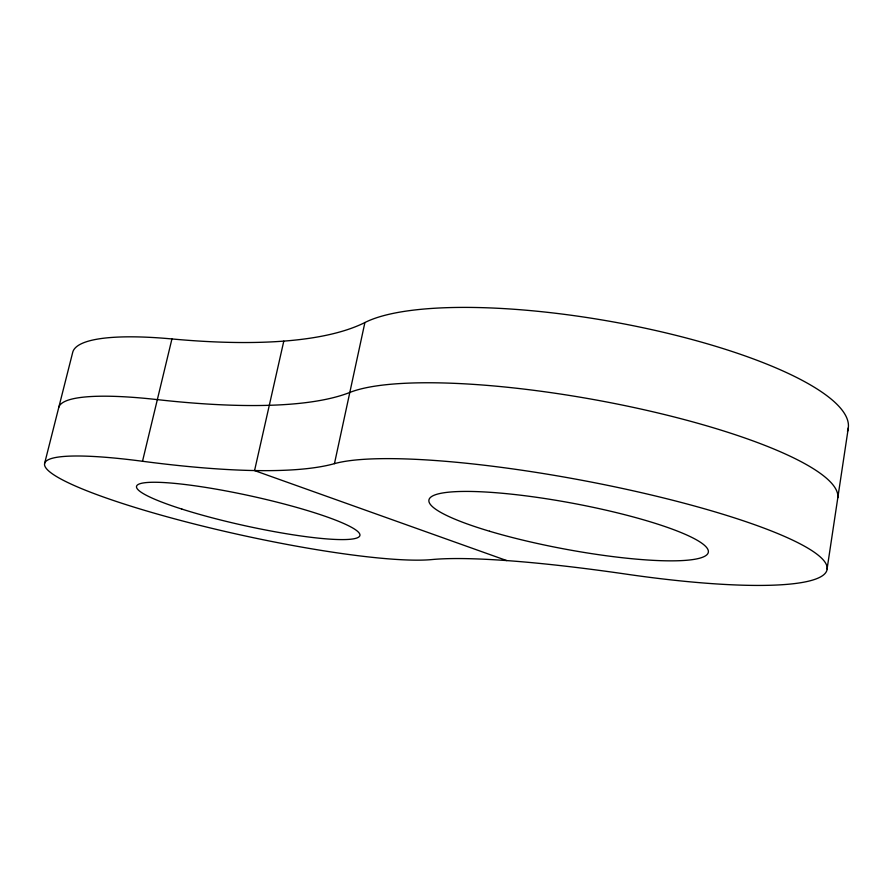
<?xml version="1.0" encoding="UTF-8"?>
<svg xmlns="http://www.w3.org/2000/svg" width="893" height="893" viewBox="0 0 893 893"><rect width="100%" height="100%" fill="white"/><g stroke="black" fill="none" stroke-linecap="round" stroke-linejoin="round"><path stroke-width="1.34" d="M827.074 569.053L848.35 427.736M334.451 463.657A258.501 42.674 10.6 0 1 765.1 528.544A258.501 42.674 10.6 0 1 625.971 574.099A305.886 35.374 10.3 0 0 431.777 559.576A207.288 27.638 12.4 0 1 112.663 500.214A207.288 27.638 12.4 0 1 142.512 461.268A540.232 97.795 15.5 0 0 334.451 463.657L364.902 322.529A253.98 64.296 10 0 1 655.596 330.499A253.98 64.296 10 0 1 847.457 431.352M283.795 341.137L254.561 470.589L506.777 560.592M142.512 461.268L171.936 338.949A528.5 145.916 17.7 0 0 364.902 322.529M44.65 463.255L72.768 352.121A204.374 41.938 12.8 0 1 171.936 338.949M58.804 407.286A205.814 34.894 12.6 0 1 157.335 399.618A534.204 122.441 16.6 0 0 349.81 392.451A256.213 53.68 10.3 0 1 634.465 407.632A256.213 53.68 10.3 0 1 837.801 497.758M489.52 531.223A142.11 23.24 10.6 0 0 707.937 553.37A142.11 23.24 10.6 0 0 508.407 493.851A142.11 23.24 10.6 0 0 489.52 531.223M181.859 509.077A114.337 15.148 12.4 0 0 359.232 536.637A114.337 15.148 12.4 0 0 203.559 487.076A114.337 15.148 12.4 0 0 181.859 509.077"/></g></svg>
